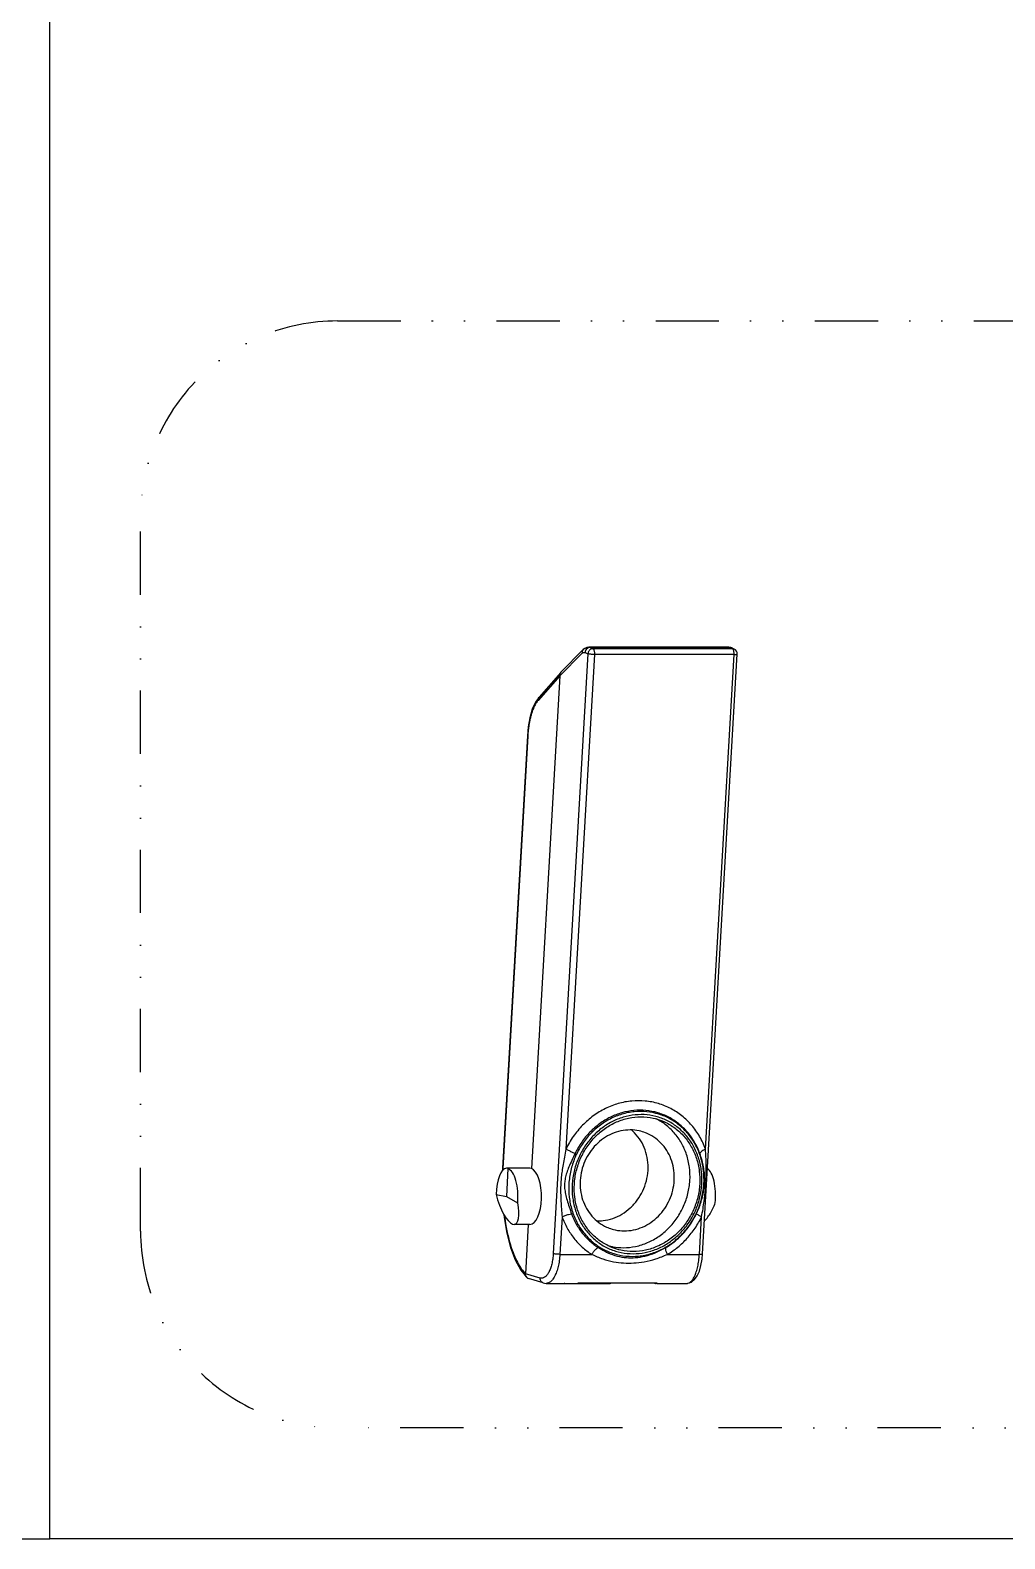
# Model space of a CAD drawing. Header units: millimetres. Extents: x 10368 to 13229, y -13270 to -11269.
# Drawn here: x 12560.3 to 12755.9, y -13205 to -12902 of the extents above; entities that cross this region are included whole.
import ezdxf

# ---------------------------------------------------------------- set-up
doc = ezdxf.new("R2010")
doc.units = ezdxf.units.MM
doc.linetypes.add('DIVIDE', pattern=[31.75, 12.7, -6.35, 0, -6.35, 0, -6.35])

# ---------------------------------------------------------------- blocks, each defined once
blk = doc.blocks.new('u59')
at = {"color": 7, "linetype": 'Continuous'}
for p, q in [((-121.931, 889.493), (-127.911, 889.493)), ((-121.931, 889.455), (-106.201, 889.455)), ((-112.423, 889.554), (-103.484, 889.554)), ((-99.662, 889.493), (-105.921, 889.493)), ((-103.401, 889.535), (-103.485, 889.553)), ((-103.401, 889.535), (-103.305, 889.493)), ((-99.084, 889.409), (-96.129, 888.541)), ((-98.438, 888.429), (-95.489, 887.563)), ((-94.579, 886.853), (-95.78, 888.336)), ((-96.06, 877.656), (-95.489, 887.547)), ((-131.051, 883.572), (-138.006, 763.111)), ((-130.422, 883.663), (-130.858, 876.115)), ((-124.019, 883.663), (-130.422, 883.663)), ((-102.412, 883.663), (-108.816, 883.663)), ((-108.04, 763.056), (-101.085, 883.517)), ((-102.848, 876.115), (-102.412, 883.663)), ((-96.406, 877.656), (-93.216, 877.656)), ((-92.918, 877.595), (-93.223, 877.656)), ((-91.667, 872.02), (-93.937, 873.324)), ((-91.989, 866.445), (-91.667, 872.02)), ((-89.612, 871.676), (-91.667, 872.02)), ((-90.888, 866.341), (-90.874, 866.869)), ((-102.421, 767.489), (-96.708, 866.445)), ((-96.708, 866.445), (-96.405, 866.384)), ((-96.406, 866.384), (-91.687, 866.384)), ((-95.97, 779.588), (-90.957, 866.396)), ((-95.9, 779.532), (-90.888, 866.341)), ((-91.989, 866.445), (-91.686, 866.384)), ((-90.957, 866.396), (-90.888, 866.341)), ((-131.643, 862.522), (-137.378, 763.202)), ((-109.368, 763.202), (-103.633, 862.522)), ((-95.97, 779.588), (-95.9, 779.532)), ((-102.604, 766.788), (-98.222, 771.75)), ((-102.42, 767.46), (-98.036, 772.424)), ((-102.633, 766.757), (-107.116, 762.233)), ((-102.421, 767.489), (-106.911, 762.958)), ((-102.604, 766.788), (-102.633, 766.757)), ((-137.426, 762.128), (-136.915, 761.883)), ((-137.418, 762.124), (-137.426, 762.128)), ((-137.378, 763.202), (-109.368, 763.202)), ((-137.052, 762.043), (-136.541, 761.797)), ((-137.052, 762.043), (-109.042, 762.043)), ((-136.541, 761.797), (-136.913, 761.882)), ((-136.913, 761.882), (-136.757, 761.818)), ((-136.757, 761.818), (-136.36, 761.747)), ((-136.541, 761.797), (-136.321, 761.746)), ((-136.541, 761.797), (-108.462, 761.797)), ((-136.36, 761.747), (-136.32, 761.746)), ((-136.321, 761.746), (-108.223, 761.746)), ((-108.462, 761.797), (-109.042, 762.043)), ((-108.223, 761.746), (-108.462, 761.797)), ((-107.46, 762.811), (-108.04, 763.056))]:
    blk.add_line(p, q, dxfattribs=at)
at = {"color": 2, "linetype": 'DIVIDE'}
blk.add_lwpolyline([(-633.796, 735.758), (-633.796, 879.002, -0.4142136), (-594.264, 918.534), (-57.755, 918.534, -0.4142136), (-18.223, 879.002), (-18.223, 735.758, -0.4142136), (-57.755, 696.225), (-594.264, 696.225, -0.4142136)], format="xyb", close=True, dxfattribs=at)
at = {"color": 7, "linetype": 'Continuous'}
for points in [[(-127.906, 889.493), (-128.129, 889.479), (-128.84, 889.242), (-129.467, 888.733), (-129.989, 887.987), (-130.414, 887.023), (-130.739, 885.879), (-130.954, 884.629), (-131.051, 883.572)], [(-99.084, 889.409), (-99.345, 889.468), (-99.662, 889.493)], [(-91.182, 875.652), (-91.245, 876.287), (-91.787, 879.42), (-92.529, 882.278), (-93.464, 884.782), (-94.579, 886.853)], [(-98.223, 771.748), (-97.519, 772.766), (-96.88, 774.209), (-96.397, 775.897), (-96.066, 777.765), (-95.9, 779.532)], [(-108.222, 761.746), (-107.794, 761.811), (-107.394, 762.003), (-107.117, 762.232)]]:
    blk.add_lwpolyline(points, dxfattribs=at)
for centre, radius, start, end in [((-127.913, 888.504), 0.988, 89.8319, 90.30296), ((-96.365, 887.736), 0.839, 45.72509, 73.5611), ((-115.115, 870.95), 11.38, 77.79573, 79.59025), ((-115.112, 870.966), 11.364, 74.50009, 77.79365), ((-143.07, 869.404), 52.199, 356.69661, 357.13214), ((-116.721, 866.716), 11.418, 238.61263, 243.79128), ((-120.46, 781.002), 24.532, 356.57837, 356.69547), ((-136.983, 763.052), 1.024, 176.68663, 244.91614)]:
    blk.add_arc(centre, radius, start, end, dxfattribs=at)
for centre, major_axis, ratio, start_param, end_param in [((-112.42, 888.187), (-0.004, 1.366), 0.405319, 0.0008108, 0.3507104), ((-103.487, 888.187), (0.004, 1.366), 0.3735126, 0.0029779, 0.2612163), ((-96.386, 872.02), (-0.024, 5.636), 0.4132701, -0.001297, 2.9926321), ((-91.667, 872.02), (-1.743, 5.608), 0.3209378, -0.0991341, 1.2379624), ((-91.667, 872.02), (-1.743, 5.608), 0.3209378, -1.7312315, -0.2466345), ((-131.621, 872.02), (0.023, 5.636), 0.3655551, 1.3388919, 2.949231), ((-91.667, 872.02), (-0.024, 5.636), 0.4132701, 1.3356363, 2.9926321), ((-91.667, 872.02), (0.023, 5.636), 0.3655551, 3.1434909, 4.6528834), ((-94.683, 776.235), (7.719, 8.813), 0.0623128, -3.2214403, -3.1944753)]:
    blk.add_ellipse(centre, major_axis=major_axis, ratio=ratio, start_param=start_param, end_param=end_param, dxfattribs=at)
for points, start_tangent, end_tangent in [([(-127.919, 889.492), (-128.092, 889.475), (-128.572, 889.254), (-129.028, 888.788), (-129.443, 888.094), (-129.803, 887.198), (-130.092, 886.134), (-130.301, 884.941), (-130.422, 883.663)], (-0.999986, -0.0052888), (-0.0576663, -0.9983359)), ([(-121.651, 889.493), (-121.731, 889.49), (-121.931, 889.455)], (-1, 0.0000892), (-0.9649707, -0.2623578)), ([(-121.385, 889.458), (-121.53, 889.486), (-121.651, 889.493)], (-0.9682908, 0.2498258), (-1, 0.0000892)), ([(-106.201, 889.455), (-106.001, 889.49), (-105.921, 889.493)], (0.9649707, 0.2623578), (1, -0.0000892)), ([(-102.412, 883.663), (-102.286, 884.941), (-102.061, 886.134), (-101.747, 887.198), (-101.354, 888.094), (-100.898, 888.788), (-100.394, 889.254), (-99.863, 889.475), (-99.662, 889.492)], (0.0576732, 0.9983355), (0.9999986, -0.0016797)), ([(-101.085, 883.517), (-100.977, 884.601), (-100.785, 885.616), (-100.516, 886.521), (-100.179, 887.283), (-99.788, 887.873), (-99.356, 888.269), (-98.9, 888.457), (-98.438, 888.429)], (0.0577018, 0.9983339), (0.9594951, -0.2817255)), ([(-99.083, 889.408), (-98.97, 889.367), (-98.678, 889.147), (-98.491, 888.818), (-98.438, 888.429)], (0.95975, -0.2808557), (-0.0466785, -0.99891)), ([(-95.78, 888.336), (-95.712, 888.262), (-95.598, 888.082), (-95.53, 887.894), (-95.499, 887.718), (-95.489, 887.563)], (0.716741, -0.6973394), (0.0445498, -0.9990072)), ([(-108.816, 883.663), (-111.021, 884.57), (-113.175, 885.14), (-115.215, 885.4), (-117.228, 885.4), (-119.353, 885.141), (-121.66, 884.57), (-124.019, 883.663)], (-0.9003674, 0.4351306), (-0.9092768, -0.4161918)), ([(-95.489, 887.547), (-95.489, 887.557), (-95.49, 887.562)], (0.0576302, 0.998338), (-0.1634325, 0.9865545)), ([(-91.266, 875.834), (-91.593, 877.97), (-92.166, 880.608), (-92.844, 882.845), (-93.547, 884.584), (-94.234, 885.893), (-94.881, 886.85), (-95.489, 887.547)], (-0.1267117, 0.9919396), (-0.7075327, 0.7066806)), ([(-104.22, 869.519), (-104.296, 872.193), (-104.831, 874.777), (-105.807, 877.181), (-107.191, 879.324), (-108.934, 881.134), (-110.979, 882.548), (-113.255, 883.518), (-115.685, 884.012), (-118.186, 884.012), (-120.672, 883.518), (-123.06, 882.548), (-125.268, 881.134), (-127.221, 879.324), (-128.852, 877.181), (-130.105, 874.777), (-130.939, 872.193), (-131.324, 869.519)], (0.057643, 0.9983373), (-0.057643, -0.9983373)), ([(-130.422, 883.663), (-130.749, 883.652), (-130.969, 883.621), (-131.051, 883.573), (-131.05, 883.572)], (-1, 0), (0.1137892, -0.9935049)), ([(-104.896, 869.569), (-104.968, 872.121), (-105.48, 874.604), (-106.415, 876.914), (-107.743, 878.974), (-109.416, 880.713), (-111.38, 882.072), (-113.566, 883.004), (-115.899, 883.479), (-118.301, 883.479), (-120.69, 883.004), (-122.984, 882.072), (-125.104, 880.713), (-126.978, 878.974), (-128.544, 876.914), (-129.746, 874.604), (-130.544, 872.121), (-130.911, 869.569)], (0.057643, 0.9983373), (-0.057643, -0.9983373)), ([(-124.019, 883.663), (-126.1, 882.209), (-127.964, 880.435), (-129.563, 878.387), (-130.858, 876.115)], (-0.8611213, -0.5083995), (-0.4316203, -0.9020554)), ([(-130.487, 869.569), (-130.093, 872.206), (-129.231, 874.741), (-127.933, 877.078), (-126.25, 879.126), (-124.246, 880.806), (-121.998, 882.055), (-119.593, 882.824), (-117.123, 883.084), (-114.683, 882.824), (-113.041, 882.337)], (0.057643, 0.9983373), (0.93455, -0.3558317)), ([(-123.693, 882.288), (-125.554, 880.987), (-127.219, 879.402), (-128.648, 877.572), (-129.805, 875.543)], (-0.8611213, -0.5083995), (-0.4316203, -0.9020554)), ([(-113.059, 882.143), (-115.15, 882.333), (-117.62, 882.073), (-120.025, 881.304), (-122.272, 880.055), (-124.276, 878.374), (-125.96, 876.326), (-127.257, 873.99), (-128.12, 871.454), (-128.514, 868.818)], (-0.9835376, 0.1807036), (-0.057643, -0.9983373)), ([(-124.019, 883.663), (-123.782, 883.079), (-123.669, 882.601), (-123.693, 882.288)], (0.4269885, -0.904257), (-0.3960649, -0.9182225)), ([(-110.107, 882.288), (-112.053, 883.345), (-113.95, 884.014), (-115.76, 884.319), (-117.559, 884.319), (-119.474, 884.015), (-121.561, 883.345), (-123.693, 882.288)], (-0.8447345, 0.5351855), (-0.8611391, -0.5083694)), ([(-113.041, 882.337), (-112.367, 882.055), (-110.263, 880.806), (-108.454, 879.126), (-107.007, 877.078), (-105.979, 874.741), (-105.409, 872.206), (-105.32, 869.569)], (0.93455, -0.3558317), (-0.057643, -0.9983373)), ([(-108.816, 883.663), (-109.217, 883.079), (-109.666, 882.601), (-110.107, 882.288)], (-0.506664, -0.8621436), (-0.8884507, -0.4589721)), ([(-104.774, 875.543), (-105.697, 877.572), (-106.915, 879.402), (-108.397, 880.987), (-110.107, 882.288)], (-0.3412208, 0.9399832), (-0.8447215, 0.5352061)), ([(-102.848, 876.115), (-103.881, 878.387), (-105.244, 880.435), (-106.903, 882.209), (-108.816, 883.663)], (-0.3412208, 0.9399832), (-0.8447215, 0.5352061)), ([(-102.412, 883.663), (-102.028, 883.652), (-101.642, 883.621), (-101.311, 883.573), (-101.085, 883.517)], (1, 0), (0.9413927, -0.3373127)), ([(-112.283, 878.394), (-113.515, 878.759), (-115.345, 878.954), (-117.197, 878.759), (-119.001, 878.182), (-120.687, 877.246), (-122.19, 875.985), (-123.452, 874.449), (-124.425, 872.697), (-125.072, 870.795), (-125.368, 868.818)], (-0.93455, 0.3558317), (-0.057643, -0.9983373)), ([(-131.44, 876.946), (-131.964, 876.367), (-132.565, 875.504), (-133.128, 874.472), (-133.621, 873.324)], (-0.7245478, -0.6892245), (-0.353909, -0.9352799)), ([(-130.858, 876.115), (-131.152, 874.492), (-131.373, 873.014), (-131.537, 871.662), (-131.655, 870.421), (-131.735, 869.289)], (-0.1942525, -0.9809516), (-0.0576696, -0.9983357)), ([(-130.858, 876.115), (-130.334, 875.848), (-129.968, 875.649), (-129.805, 875.543)], (0.8946854, -0.4466968), (0.6961106, -0.7179346)), ([(-109.82, 876.946), (-111.072, 876.894), (-113.027, 876.454), (-114.879, 875.592), (-116.547, 874.347), (-117.959, 872.772), (-119.051, 870.937), (-119.777, 868.921), (-120.105, 866.814)], (-0.9995574, 0.0297475), (-0.057643, -0.9983373)), ([(-106.492, 868.818), (-106.559, 870.795), (-106.986, 872.697), (-107.757, 874.449), (-108.842, 875.985), (-110.2, 877.246), (-111.777, 878.182), (-112.283, 878.394)], (0.057643, 0.9983373), (-0.93455, 0.3558317)), ([(-102.848, 876.115), (-103.501, 875.848), (-104.17, 875.649), (-104.774, 875.543)], (-0.904305, -0.4268869), (-0.9950188, -0.0996872)), ([(-102.602, 869.289), (-102.563, 870.44), (-102.574, 871.696), (-102.63, 873.053), (-102.723, 874.52), (-102.848, 876.115)], (0.05737, 0.998353), (-0.0822612, 0.9966108)), ([(-129.805, 875.543), (-130.427, 874.086), (-130.87, 872.75), (-131.174, 871.524), (-131.365, 870.401), (-131.462, 869.381)], (-0.4316707, -0.9020313), (-0.0577254, -0.9983325)), ([(-103.354, 869.381), (-103.372, 870.417), (-103.544, 871.555), (-103.851, 872.786), (-104.268, 874.111), (-104.774, 875.543)], (0.0570951, 0.9983687), (-0.3412942, 0.9399565)), ([(-131.324, 869.519), (-131.248, 866.845), (-130.712, 864.262), (-129.737, 861.857), (-128.353, 859.714), (-126.609, 857.904), (-124.565, 856.491), (-122.289, 855.52), (-119.859, 855.027), (-117.358, 855.027), (-114.871, 855.52), (-112.483, 856.491), (-110.276, 857.904), (-108.323, 859.714), (-106.692, 861.857), (-105.439, 864.262), (-104.605, 866.845), (-104.22, 869.519)], (-0.057643, -0.9983373), (0.057643, 0.9983373)), ([(-130.911, 869.569), (-130.839, 867.017), (-130.327, 864.534), (-129.392, 862.225), (-128.064, 860.165), (-126.391, 858.426), (-124.427, 857.067), (-122.241, 856.134), (-119.908, 855.66), (-117.506, 855.66), (-115.117, 856.134), (-112.823, 857.067), (-110.703, 858.426), (-108.828, 860.165), (-107.263, 862.225), (-106.061, 864.534), (-105.262, 867.018), (-104.896, 869.569)], (-0.057643, -0.9983373), (0.057643, 0.9983373)), ([(-122.766, 856.802), (-123.44, 857.083), (-125.544, 858.332), (-127.353, 860.013), (-128.8, 862.061), (-129.828, 864.397), (-130.398, 866.933), (-130.487, 869.569)], (-0.93455, 0.3558317), (0.057643, 0.9983373)), ([(-105.32, 869.569), (-105.714, 866.933), (-106.576, 864.397), (-107.874, 862.061), (-109.557, 860.013), (-111.561, 858.332), (-113.809, 857.083), (-116.214, 856.314), (-118.684, 856.055), (-121.124, 856.314), (-122.766, 856.802)], (-0.057643, -0.9983373), (-0.93455, 0.3558317)), ([(-131.735, 869.289), (-131.786, 868.144), (-131.81, 866.901), (-131.8, 865.561), (-131.749, 864.111), (-131.643, 862.522)], (-0.0576172, -0.9983388), (0.0822669, -0.9966103)), ([(-131.462, 869.381), (-131.482, 868.358), (-131.415, 867.261), (-131.247, 866.083), (-130.955, 864.805), (-130.506, 863.396)], (-0.0575492, -0.9983427), (0.3412751, -0.9399635)), ([(-128.514, 868.818), (-128.424, 866.181), (-127.855, 863.646), (-126.827, 861.309), (-125.38, 859.261), (-123.57, 857.581), (-122.667, 856.97)], (-0.057643, -0.9983373), (0.8537054, -0.5207563)), ([(-125.368, 868.818), (-125.301, 866.84), (-124.873, 864.939), (-124.102, 863.187), (-123.017, 861.651), (-121.66, 860.39), (-120.082, 859.453), (-119.577, 859.242)], (-0.057643, -0.9983373), (0.93455, -0.3558317)), ([(-120.105, 866.814), (-120.02, 864.707), (-119.527, 862.691), (-118.647, 860.856), (-117.417, 859.281), (-116.744, 858.66)], (-0.057643, -0.9983373), (0.7691081, -0.6391187)), ([(-119.577, 859.242), (-118.345, 858.877), (-116.515, 858.682), (-114.663, 858.877), (-112.859, 859.453), (-111.173, 860.39), (-109.67, 861.651), (-108.408, 863.187), (-107.434, 864.939), (-106.787, 866.84), (-106.492, 868.818)], (0.93455, -0.3558317), (0.057643, 0.9983373)), ([(-105.476, 863.396), (-104.795, 864.829), (-104.224, 866.117), (-103.782, 867.29), (-103.488, 868.375), (-103.354, 869.381)], (0.431696, 0.9020191), (0.0581234, 0.9983094)), ([(-103.633, 862.522), (-103.319, 864.138), (-103.056, 865.6), (-102.846, 866.935), (-102.693, 868.162), (-102.602, 869.289)], (0.1942444, 0.9809532), (0.0578983, 0.9983225)), ([(-131.643, 862.522), (-131.086, 862.826), (-130.691, 863.129), (-130.506, 863.396)], (0.904305, 0.4268869), (0.2837017, 0.9589126)), ([(-131.643, 862.522), (-130.463, 859.99), (-128.871, 857.746), (-126.919, 855.86), (-124.667, 854.393), (-122.184, 853.388), (-119.548, 852.878), (-116.841, 852.878), (-114.146, 853.388), (-111.548, 854.393), (-109.126, 855.86), (-106.956, 857.746), (-105.106, 859.99), (-103.633, 862.522)], (0.3412208, -0.9399832), (0.4316203, 0.9020554)), ([(-130.506, 863.396), (-129.451, 861.131), (-128.029, 859.126), (-126.284, 857.442), (-124.272, 856.13), (-122.053, 855.233), (-119.698, 854.777), (-117.279, 854.777), (-114.871, 855.233), (-112.549, 856.13), (-110.385, 857.442), (-108.446, 859.126), (-106.793, 861.131), (-105.476, 863.396)], (0.3412208, -0.9399832), (0.4316203, 0.9020554)), ([(-103.633, 862.522), (-104.253, 862.826), (-104.892, 863.129), (-105.476, 863.396)], (-0.8946854, 0.4466968), (-0.9132999, 0.4072877)), ([(-98.036, 772.424), (-97.838, 772.669), (-97.634, 772.967), (-97.424, 773.328), (-97.208, 773.763), (-96.99, 774.284), (-96.775, 774.894), (-96.578, 775.57), (-96.407, 776.281), (-96.266, 776.996), (-96.156, 777.692), (-96.072, 778.36), (-96.011, 778.993), (-95.973, 779.537)], (0.6619755, 0.7495255), (0.0596837, 0.9982173)), ([(-98.036, 772.424), (-98.054, 772.065), (-98.212, 771.761), (-98.222, 771.75)], (0.1466453, -0.9891891), (-0.6624192, -0.7491333)), ([(-102.42, 767.46), (-102.438, 767.102), (-102.594, 766.799), (-102.604, 766.788)], (0.1467709, -0.9891705), (-0.6625244, -0.7490403)), ([(-137.378, 763.202), (-137.642, 763.195), (-137.849, 763.175), (-137.974, 763.143), (-138.003, 763.11)], (-1, 0), (-0.3425057, -0.9395158)), ([(-137.052, 762.043), (-137.339, 762.092), (-137.418, 762.124)], (-0.9999882, 0.0048499), (-0.9062439, 0.4227553)), ([(-137.378, 763.202), (-137.377, 762.887), (-137.339, 762.587), (-137.267, 762.332)], (-0.057643, -0.9983373), (0.3560458, -0.9344685)), ([(-137.267, 762.332), (-137.168, 762.144)], (0.3560458, -0.9344685), (0.5989537, -0.8007837)), ([(-137.168, 762.144), (-137.052, 762.043)], (0.5989537, -0.8007837), (0.9120112, -0.4101653)), ([(-109.042, 762.043), (-109.158, 762.144), (-109.257, 762.332), (-109.329, 762.587), (-109.367, 762.887), (-109.368, 763.202)], (-0.9120112, 0.4101653), (0.057643, 0.9983373)), ([(-109.368, 763.202), (-109.067, 763.195), (-108.753, 763.175), (-108.458, 763.143), (-108.213, 763.102), (-108.04, 763.056)], (1, 0), (0.9413927, -0.3373126)), ([(-109.042, 762.043), (-108.755, 762.092), (-108.485, 762.235), (-108.26, 762.46), (-108.107, 762.743), (-108.04, 763.056)], (0.9999877, 0.0049568), (0.0686719, 0.9976393)), ([(-108.462, 761.797), (-108.1, 761.876), (-107.782, 762.096), (-107.558, 762.424), (-107.46, 762.811)], (0.9999877, 0.0049568), (0.0686719, 0.9976393)), ([(-106.911, 762.958), (-107.088, 762.825), (-107.275, 762.775), (-107.46, 762.811)], (-0.7040975, -0.7101033), (-0.9211122, 0.3892972)), ([(-107.116, 762.233), (-107.071, 762.283), (-106.919, 762.592), (-106.911, 762.958)], (0.7052942, 0.7089147), (-0.1725095, 0.9850079))]:
    blk.add_spline(points, degree=3, dxfattribs=dict(at, start_tangent=start_tangent, end_tangent=end_tangent))
at = {"layer": 'Defpoints', "color": 2}
for points in [[(-665.275, 940.793), (0, 940.793), (0, 0), (-665.275, 0)], [(0, 0), (665.275, 0), (665.275, 940.793), (0, 940.793)]]:
    blk.add_lwpolyline(points, close=True, dxfattribs=at)

msp = doc.modelspace()

# ---------------------------------------------------------------- block references
at = {"rotation": 180}
msp.add_blockref('u59', (12564.2, -12264.16), dxfattribs=at)

doc.saveas('drawing.dxf')
